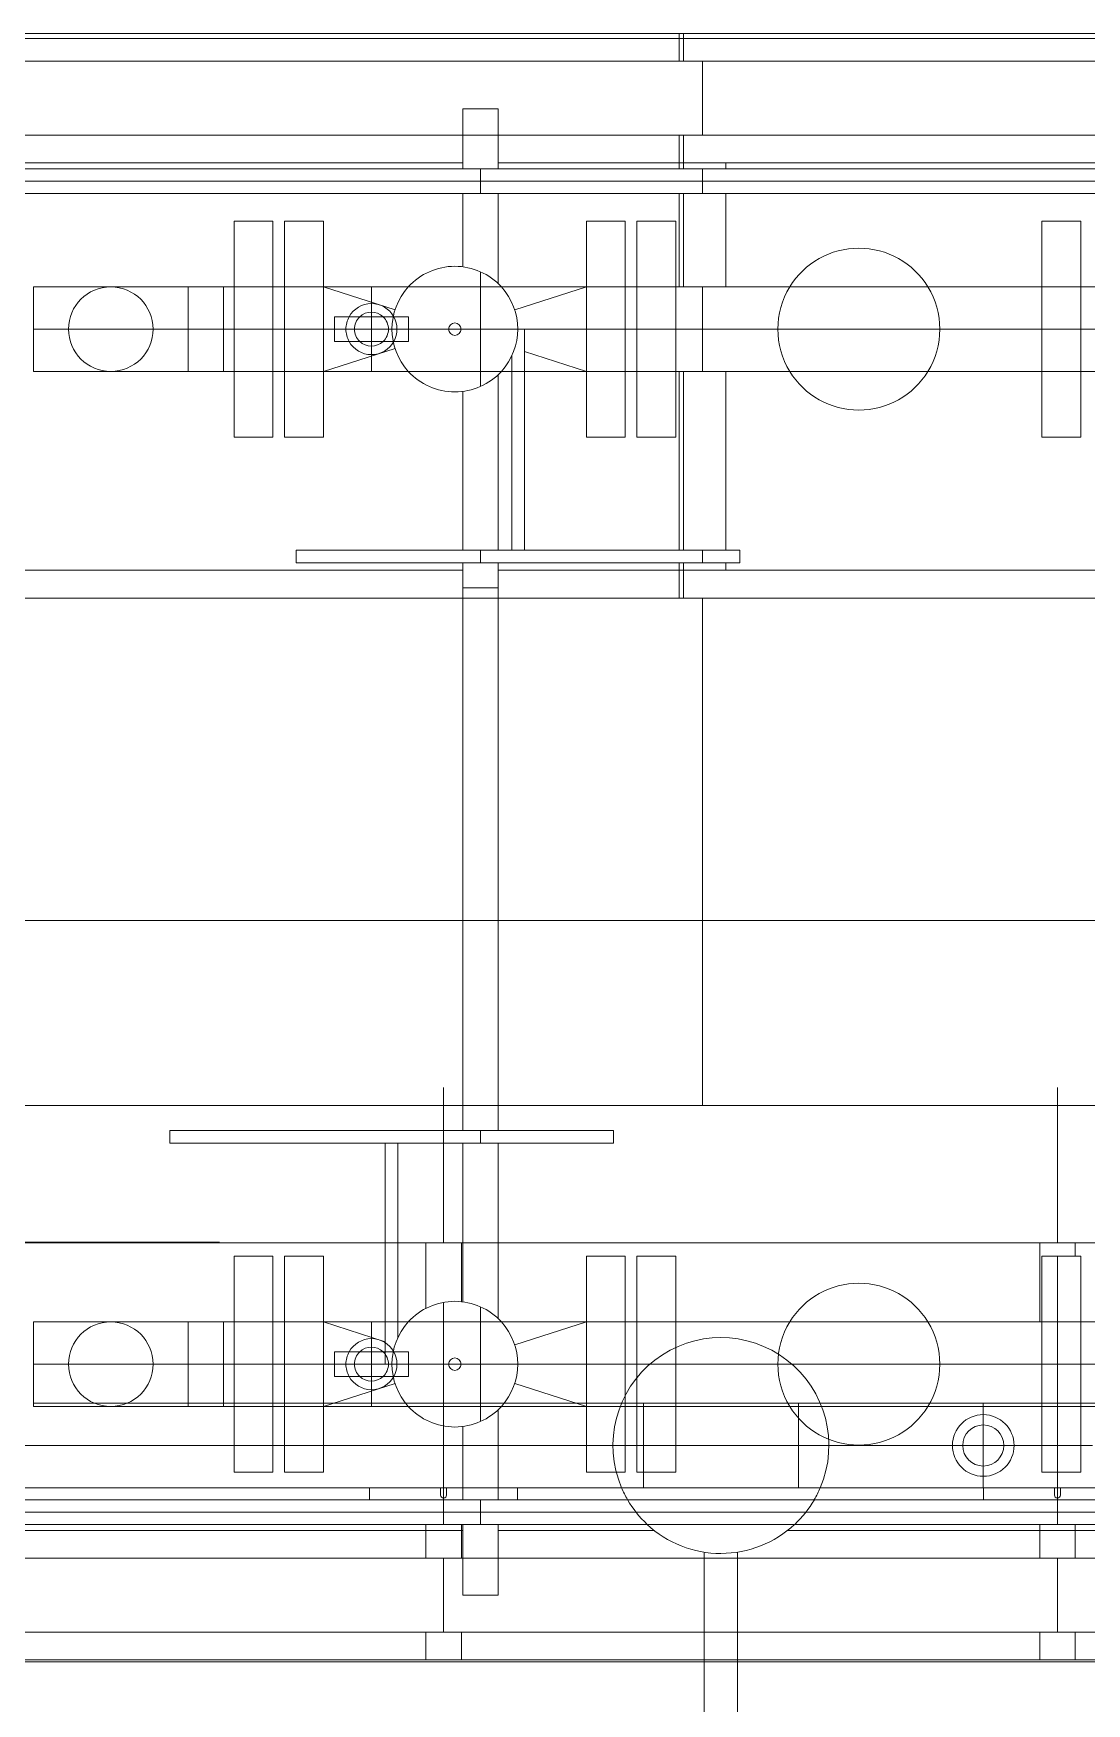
# Model space of a CAD drawing. Header units: inches. Extents: x -1128 to 651, y 96 to 845.
# Drawn here: x -1041.29 to -1040.005, y 708.76 to 710.799 of the extents above; entities that cross this region are included whole.
import ezdxf

# ---------------------------------------------------------------- set-up
doc = ezdxf.new("R2010")
doc.units = ezdxf.units.IN
doc.header["$MEASUREMENT"] = 0
doc.layers.add('EQUIPMENT LAYOUT-EMBED 1_DWG$0$DwgTemplate', color=7, linetype='Continuous')
doc.layers.add('Layout', color=6, linetype='Continuous', lineweight=18)

# ---------------------------------------------------------------- blocks, each defined once
blk = doc.blocks.new('A$C55974CAD')
at = {"lineweight": 0}
blk.add_line((34.1649, 18.9031), (34.1649, 19.394), dxfattribs=at)
at = {"layer": 'EQUIPMENT LAYOUT-EMBED 1_DWG$0$DwgTemplate', "color": 54, "lineweight": 0}
for p, q in [((33.5975, 14.0254), (33.5975, 22.3991)), ((35.7933, 22.3991), (35.7933, 14.0277))]:
    blk.add_line(p, q, dxfattribs=at)
at = {"layer": 'EQUIPMENT LAYOUT-EMBED 1_DWG$0$DwgTemplate', "color": 1, "lineweight": 0}
for p, q in [((35.8, 14), (35.8, 22.4)), ((33.6375, 14.0967), (33.6375, 22.3033)), ((35.7625, 22.3033), (35.7625, 14.0967)), ((33.6, 18.2475), (33.6, 20.723)), ((34.6, 20.7), (34.6, 16.108)), ((35.074, 19.6), (35.074, 18.574)), ((33.7375, 19.5685), (33.7375, 17.3685)), ((33.775, 18.574), (33.775, 19.5685)), ((35.625, 18.574), (35.625, 19.5685)), ((35.6625, 17.3685), (35.6625, 19.5685)), ((33.6, 18.624), (33.6375, 18.624)), ((33.6, 18.576), (33.6, 18.624)), ((33.7375, 18.624), (33.7833, 18.624)), ((34.0754, 18.624), (34.164, 18.624)), ((33.6, 18.576), (33.6375, 18.576)), ((33.6875, 18.574), (33.7833, 18.574)), ((33.6875, 18.526), (33.6875, 18.574)), ((33.7375, 18.576), (33.7833, 18.576)), ((33.8167, 18.574), (33.9157, 18.574)), ((34.0843, 18.574), (34.299, 18.574)), ((34.0845, 18.576), (34.164, 18.576)), ((34.316, 18.574), (35.084, 18.574)), ((35.101, 18.574), (35.3157, 18.574)), ((35.4843, 18.574), (35.5833, 18.574)), ((35.6167, 18.574), (35.6981, 18.574)), ((35.6981, 18.574), (35.6981, 18.526)), ((33.6875, 18.526), (33.7833, 18.526)), ((33.775, 18.315), (33.775, 18.526)), ((33.8167, 18.526), (33.9386, 18.526)), ((34.0614, 18.526), (34.299, 18.526)), ((34.316, 18.526), (35.084, 18.526)), ((35.074, 18.526), (35.074, 17.4375)), ((35.101, 18.526), (35.3386, 18.526)), ((35.4614, 18.526), (35.5833, 18.526)), ((35.6167, 18.526), (35.6981, 18.526)), ((35.625, 17.4505), (35.625, 18.526)), ((35.036, 18.2815), (35.084, 18.2815)), ((35.101, 18.2815), (35.3428, 18.2815)), ((35.4571, 18.2815), (35.5833, 18.2815)), ((35.6167, 18.2815), (35.6625, 18.2815)), ((35.7625, 18.2815), (35.8, 18.2815)), ((35.8, 18.2815), (35.8, 18.2755)), ((35.084, 18.2755), (35.036, 18.2755)), ((35.3428, 18.2755), (35.101, 18.2755)), ((35.5833, 18.2755), (35.4571, 18.2755)), ((35.6625, 18.2755), (35.6167, 18.2755)), ((35.8, 18.2755), (35.7625, 18.2755)), ((35.074, 18.2185), (35.084, 18.2185)), ((35.101, 18.2185), (35.3428, 18.2185)), ((35.4571, 18.2185), (35.5833, 18.2185)), ((35.6167, 18.2185), (35.625, 18.2185)), ((33.6, 17.5771), (33.6, 18.2025)), ((33.775, 17.5894), (33.775, 18.1349)), ((33.6, 17.746), (33.6, 17.794)), ((33.6, 17.794), (33.6375, 17.794)), ((33.7375, 17.794), (33.7833, 17.794)), ((34.0571, 17.794), (34.164, 17.794)), ((33.6, 17.746), (33.6375, 17.746)), ((33.7375, 17.746), (33.7833, 17.746)), ((34.146, 17.746), (34.164, 17.746))]:
    blk.add_line(p, q, dxfattribs=at)
at = {"layer": 'EQUIPMENT LAYOUT-EMBED 1_DWG$0$DwgTemplate', "color": 9, "lineweight": 0}
for p, q in [((34.35, 22.2133), (34.35, 16.1506)), ((33.6375, 18.6), (33.7375, 18.6)), ((33.7833, 18.6), (34.0836, 18.6)), ((34.164, 18.6), (34.374, 18.6)), ((35.05, 18.574), (35.05, 18.526)), ((33.7833, 18.55), (33.8167, 18.55)), ((33.9224, 18.55), (34.0775, 18.55)), ((34.299, 18.55), (34.316, 18.55)), ((35.084, 18.55), (35.101, 18.55)), ((35.3224, 18.55), (35.4775, 18.55)), ((35.5833, 18.55), (35.6167, 18.55)), ((33.6, 18.2025), (33.6, 18.2475)), ((34.35, 18.25), (35.036, 18.25)), ((35.084, 18.25), (35.101, 18.25)), ((35.3428, 18.25), (35.4571, 18.25)), ((35.5833, 18.25), (35.6167, 18.25)), ((35.6625, 18.25), (35.7625, 18.25)), ((33.6375, 17.77), (33.7375, 17.77)), ((33.7833, 17.77), (34.146, 17.77)), ((34.164, 17.77), (34.374, 17.77))]:
    blk.add_line(p, q, dxfattribs=at)
at = {"layer": 'EQUIPMENT LAYOUT-EMBED 1_DWG$0$DwgTemplate', "color": 7, "lineweight": 0}
for p, q in [((33.7833, 19.9119), (33.7833, 15.8381)), ((33.8, 15.8381), (33.8, 19.9119)), ((33.8167, 19.9119), (33.8167, 15.8381)), ((35.5833, 16.0001), (35.5833, 19.9119)), ((35.6, 19.9119), (35.6, 16.0001)), ((35.6167, 16.089), (35.6167, 19.9119)), ((33.8328, 19.5685), (33.8328, 18.574)), ((33.89, 18.8834), (33.89, 19.5685)), ((34, 19.1546), (33.9428, 19.1546)), ((33.9428, 19.05), (33.9428, 19.1546)), ((33.9471, 19.1546), (33.9471, 19.1546)), ((33.9471, 19.1546), (33.9471, 18.3296)), ((34, 19.1546), (34, 19.1071)), ((34, 19.1546), (34, 19.1546)), ((34.0571, 19.1546), (34, 19.1546)), ((34.0571, 19.05), (34.0571, 19.1546)), ((35.3428, 19.1546), (35.3428, 19.1546)), ((35.4, 19.1546), (35.3428, 19.1546)), ((35.3428, 19.05), (35.3428, 19.1546)), ((35.4, 19.1546), (35.4, 19.1071)), ((35.4, 19.1546), (35.4, 19.1546)), ((35.4571, 19.1546), (35.4, 19.1546)), ((35.4571, 19.1546), (35.4571, 19.1546)), ((35.4571, 19.05), (35.4571, 19.1546)), ((34, 19.1071), (34, 19.05)), ((35.4, 19.1071), (35.4, 19.05)), ((33.9428, 18.8976), (33.9428, 19.05)), ((34, 18.8976), (34, 19.05)), ((34.0571, 19.05), (34.0571, 18.8976)), ((35.3428, 18.8976), (35.3428, 19.05)), ((35.4, 18.8976), (35.4, 19.05)), ((35.4571, 19.05), (35.4571, 18.8976)), ((34.299, 18.9703), (34.299, 18.6703)), ((34.316, 18.9703), (34.299, 18.9703)), ((34.316, 18.9703), (34.316, 18.6703)), ((33.9428, 18.9453), (34, 18.9453)), ((34, 18.9453), (33.9428, 18.9453)), ((34, 18.9453), (34.0571, 18.9453)), ((34.0571, 18.9453), (34, 18.9453)), ((35.3428, 18.9453), (35.4, 18.9453)), ((35.4, 18.9453), (35.3428, 18.9453)), ((35.4, 18.9453), (35.4571, 18.9453)), ((35.4571, 18.9453), (35.4, 18.9453)), ((33.9428, 18.8976), (34.0571, 18.8976)), ((34.0571, 18.8976), (33.9428, 18.8976)), ((33.9428, 18.8976), (33.9428, 18.6976)), ((34, 18.8976), (34, 18.8976)), ((34, 18.8976), (34, 18.8976)), ((34, 18.7476), (34, 18.8976)), ((34.0571, 18.8976), (34.0571, 18.6976)), ((35.3428, 18.8976), (35.4571, 18.8976)), ((35.4571, 18.8976), (35.3428, 18.8976)), ((35.3428, 18.8976), (35.3428, 18.6976)), ((35.4, 18.8976), (35.4, 18.8976)), ((35.4, 18.8976), (35.4, 18.8976)), ((35.4, 18.7476), (35.4, 18.8976)), ((35.4571, 18.8976), (35.4571, 18.6976)), ((33.8539, 18.8834), (33.9428, 18.8834)), ((33.8539, 18.8834), (33.8539, 18.831)), ((33.89, 18.831), (33.89, 18.8834)), ((33.9428, 18.8834), (34, 18.8834)), ((34, 18.8834), (34.0571, 18.8834)), ((34.0571, 18.8834), (34.146, 18.8834)), ((34.146, 18.8834), (34.146, 18.831)), ((35.2539, 18.8834), (35.3428, 18.8834)), ((35.2539, 18.8834), (35.2539, 18.831)), ((35.3428, 18.8834), (35.4, 18.8834)), ((35.4, 18.8834), (35.4571, 18.8834)), ((35.4571, 18.8834), (35.546, 18.8834)), ((35.546, 18.8834), (35.546, 18.831)), ((33.8539, 18.831), (33.9428, 18.831)), ((33.89, 18.815), (33.89, 18.831)), ((33.9428, 18.831), (34, 18.831)), ((34, 18.831), (34.0571, 18.831)), ((34.0571, 18.831), (34.146, 18.831)), ((35.2539, 18.831), (35.3428, 18.831)), ((35.3428, 18.831), (35.4, 18.831)), ((35.4, 18.831), (35.4571, 18.831)), ((35.4571, 18.831), (35.546, 18.831)), ((33.9428, 18.815), (33.8539, 18.815)), ((33.8539, 18.7626), (33.8539, 18.815)), ((33.89, 18.7626), (33.89, 18.815)), ((34, 18.815), (33.9428, 18.815)), ((34.0571, 18.815), (34, 18.815)), ((34.146, 18.815), (34.0571, 18.815)), ((34.146, 18.7626), (34.146, 18.815)), ((35.084, 18.4993), (35.084, 18.7993)), ((35.084, 18.7993), (35.101, 18.7993)), ((35.101, 18.4993), (35.101, 18.7993)), ((35.3428, 18.815), (35.2539, 18.815)), ((35.2539, 18.7626), (35.2539, 18.815)), ((35.4, 18.815), (35.3428, 18.815)), ((35.4571, 18.815), (35.4, 18.815)), ((35.546, 18.815), (35.4571, 18.815)), ((35.546, 18.7626), (35.546, 18.815)), ((33.9428, 18.7626), (33.8539, 18.7626)), ((33.89, 18.574), (33.89, 18.7626)), ((34, 18.7626), (33.9428, 18.7626)), ((34.0571, 18.7626), (33.9428, 18.7626)), ((33.974, 18.6657), (33.9428, 18.7626)), ((34.0571, 18.7626), (34, 18.7626)), ((34.0302, 18.6788), (34.0571, 18.7626)), ((34.146, 18.7626), (34.0571, 18.7626)), ((35.3428, 18.7626), (35.2539, 18.7626)), ((35.4571, 18.7626), (35.3428, 18.7626)), ((35.4, 18.7626), (35.3428, 18.7626)), ((35.374, 18.6657), (35.3428, 18.7626)), ((35.4571, 18.7626), (35.4, 18.7626)), ((35.426, 18.6657), (35.4571, 18.7626)), ((35.546, 18.7626), (35.4571, 18.7626)), ((34, 18.6976), (34, 18.7476)), ((35.4, 18.6976), (35.4, 18.7476)), ((34.0571, 18.6976), (33.9428, 18.6976)), ((33.9428, 18.6976), (33.9428, 16.3046)), ((34, 18.6976), (34, 18.6976)), ((34, 18.6976), (34, 18.6976)), ((34, 18.6476), (34, 18.6976)), ((34.0571, 18.6976), (34.0571, 16.3046)), ((35.4571, 18.6976), (35.3428, 18.6976)), ((35.3428, 18.6976), (35.3428, 16.3046)), ((35.4, 18.6976), (35.4, 18.6976)), ((35.4, 18.6976), (35.4, 18.6976)), ((35.4, 18.6476), (35.4, 18.6976)), ((35.4571, 18.6976), (35.4571, 16.3046)), ((34.0571, 18.6788), (34, 18.6788)), ((34.0571, 18.6618), (34.036, 18.6618)), ((34.299, 18.6788), (34.0571, 18.6788)), ((34.299, 18.6618), (34.0571, 18.6618)), ((34.164, 18.6618), (34.164, 18.6788)), ((34.299, 18.6703), (34.299, 18.3703)), ((34.316, 18.6703), (34.316, 18.3703)), ((34, 16.3046), (34, 18.6476)), ((35.4, 16.3046), (35.4, 18.6476)), ((33.8328, 18.574), (33.8328, 18.526)), ((33.89, 18.526), (33.89, 18.574)), ((34.164, 18.526), (34.164, 18.574)), ((35.036, 18.526), (35.036, 18.574)), ((33.8328, 18.526), (33.8328, 18.3296)), ((33.89, 18.4069), (33.89, 18.526)), ((33.974, 18.5038), (33.9428, 18.4069)), ((34.026, 18.5038), (34.0571, 18.4069)), ((35.101, 18.5078), (35.3428, 18.5078)), ((35.3428, 18.5078), (35.364, 18.5078)), ((35.426, 18.5038), (35.4571, 18.4069)), ((35.084, 18.1993), (35.084, 18.4993)), ((35.101, 18.1993), (35.101, 18.4993)), ((35.101, 18.4908), (35.3428, 18.4908)), ((35.3698, 18.4908), (35.3428, 18.4069)), ((35.3428, 18.4908), (35.4, 18.4908)), ((33.8539, 18.4069), (33.9428, 18.4069)), ((33.8539, 18.4069), (33.8539, 18.3545)), ((33.89, 18.3545), (33.89, 18.4069)), ((33.9428, 18.4069), (34, 18.4069)), ((33.9428, 18.4069), (34, 18.4069)), ((34, 18.4069), (34.0571, 18.4069)), ((34, 18.4069), (34.0571, 18.4069)), ((34.0571, 18.4069), (34.146, 18.4069)), ((34.146, 18.4069), (34.146, 18.3545)), ((35.2539, 18.4069), (35.3428, 18.4069)), ((35.2539, 18.4069), (35.2539, 18.3545)), ((35.3428, 18.4069), (35.4, 18.4069)), ((35.3428, 18.4069), (35.4, 18.4069)), ((35.4, 18.4069), (35.4571, 18.4069)), ((35.4, 18.4069), (35.4571, 18.4069)), ((35.4571, 18.4069), (35.546, 18.4069)), ((35.546, 18.4069), (35.546, 18.3545)), ((34.316, 18.3703), (34.299, 18.3703)), ((33.8539, 18.3545), (33.9428, 18.3545)), ((33.89, 18.3385), (33.89, 18.3545)), ((33.9428, 18.3545), (34, 18.3545)), ((34, 18.3545), (34.0571, 18.3545)), ((34.0571, 18.3545), (34.146, 18.3545)), ((35.2539, 18.3545), (35.3428, 18.3545)), ((35.3428, 18.3545), (35.4, 18.3545)), ((35.4, 18.3545), (35.4571, 18.3545)), ((35.4571, 18.3545), (35.546, 18.3545)), ((33.8539, 18.3296), (33.8328, 18.3296)), ((33.8328, 18.3296), (33.8539, 18.3296)), ((33.8328, 18.3296), (33.8328, 18.1203)), ((33.9428, 18.3385), (33.8539, 18.3385)), ((33.8539, 18.2861), (33.8539, 18.3385)), ((33.89, 18.3296), (33.8539, 18.3296)), ((33.8539, 18.3296), (33.9471, 18.3296)), ((33.89, 18.3296), (33.89, 18.3385)), ((33.9471, 18.3296), (33.89, 18.3296)), ((33.89, 18.3296), (33.89, 18.3296)), ((33.89, 18.3296), (33.89, 18.3296)), ((33.89, 18.2861), (33.89, 18.3296)), ((34, 18.3385), (33.9428, 18.3385)), ((33.9471, 18.3296), (33.9471, 18.1203)), ((34.0571, 18.3385), (34, 18.3385)), ((34.146, 18.3385), (34.0571, 18.3385)), ((34.146, 18.2861), (34.146, 18.3385)), ((35.3428, 18.3385), (35.2539, 18.3385)), ((35.2539, 18.2861), (35.2539, 18.3385)), ((35.4, 18.3385), (35.3428, 18.3385)), ((35.4571, 18.3385), (35.4, 18.3385)), ((35.546, 18.3385), (35.4571, 18.3385)), ((35.546, 18.2861), (35.546, 18.3385)), ((33.9428, 18.2861), (33.8539, 18.2861)), ((33.89, 18.1203), (33.89, 18.2861)), ((34, 18.2861), (33.9428, 18.2861)), ((34.0571, 18.2861), (34, 18.2861)), ((34.146, 18.2861), (34.0571, 18.2861)), ((35.3428, 18.2861), (35.2539, 18.2861)), ((35.4, 18.2861), (35.3428, 18.2861)), ((35.4571, 18.2861), (35.4, 18.2861)), ((35.546, 18.2861), (35.4571, 18.2861)), ((33.233, 18.2475), (33.6375, 18.2475)), ((33.6375, 18.2475), (33.7375, 18.2475)), ((33.7375, 18.2475), (33.7457, 18.2475)), ((33.233, 18.2025), (33.6375, 18.2025)), ((33.6375, 18.2025), (33.7375, 18.2025)), ((33.7375, 18.2025), (33.7457, 18.2025)), ((35.084, 18.1993), (35.101, 18.1993)), ((33.89, 18.1203), (33.8328, 18.1203)), ((33.8328, 18.1203), (33.8328, 17.6639)), ((33.8328, 18.1203), (33.9272, 18.1203)), ((33.89, 17.7909), (33.89, 18.1203)), ((33.9272, 18.1203), (33.89, 18.1203)), ((33.89, 18.1203), (33.89, 18.1203)), ((33.9471, 18.1203), (33.9272, 18.1203)), ((33.9272, 18.1203), (33.9471, 18.1203)), ((33.9471, 18.1203), (33.9471, 17.6639)), ((33.8328, 17.8703), (33.9471, 17.8703)), ((33.8539, 17.7909), (33.9428, 17.7909)), ((33.8539, 17.7909), (33.8539, 17.7385)), ((33.89, 17.7385), (33.89, 17.7909)), ((33.9428, 17.7909), (34, 17.7909)), ((34, 17.7909), (34.0571, 17.7909)), ((34.0571, 17.7909), (34.146, 17.7909)), ((34.146, 17.7909), (34.146, 17.7385)), ((35.2539, 17.7909), (35.3428, 17.7909)), ((35.2539, 17.7909), (35.2539, 17.7385)), ((35.3428, 17.7909), (35.4, 17.7909)), ((35.4, 17.7909), (35.4571, 17.7909)), ((35.4571, 17.7909), (35.546, 17.7909)), ((35.546, 17.7909), (35.546, 17.7385)), ((33.8539, 17.7385), (33.9428, 17.7385)), ((33.89, 17.7225), (33.89, 17.7385)), ((33.9428, 17.7385), (34, 17.7385)), ((34, 17.7385), (34.0571, 17.7385)), ((34.0571, 17.7385), (34.146, 17.7385)), ((35.2539, 17.7385), (35.3428, 17.7385)), ((35.3428, 17.7385), (35.4, 17.7385)), ((35.4, 17.7385), (35.4571, 17.7385)), ((35.4571, 17.7385), (35.546, 17.7385))]:
    blk.add_line(p, q, dxfattribs=at)
at = {"layer": 'EQUIPMENT LAYOUT-EMBED 1_DWG$0$DwgTemplate', "color": 5, "lineweight": 0}
for p, q in [((34.164, 18.6788), (34.164, 19.6)), ((35.036, 18.574), (35.036, 19.6)), ((33.9833, 18.7476), (33.9833, 18.6976)), ((34.0166, 18.7476), (33.9833, 18.7476)), ((34.0166, 18.7476), (34.0166, 18.6976)), ((35.3833, 18.7476), (35.3833, 18.6976)), ((35.4166, 18.7476), (35.3833, 18.7476)), ((35.4166, 18.7476), (35.4166, 18.6976)), ((33.9833, 18.6976), (33.9833, 18.6476)), ((34.0166, 18.6976), (34.0166, 18.6476)), ((35.3833, 18.6976), (35.3833, 18.6476)), ((35.4166, 18.6976), (35.4166, 18.6476)), ((34.164, 18.574), (34.164, 18.6618)), ((34.0166, 18.6476), (33.9833, 18.6476)), ((35.4166, 18.6476), (35.3833, 18.6476)), ((34.164, 17.4375), (34.164, 18.526)), ((35.036, 17.4375), (35.036, 18.526))]:
    blk.add_line(p, q, dxfattribs=at)
at = {"layer": 'EQUIPMENT LAYOUT-EMBED 1_DWG$0$DwgTemplate', "color": 3, "lineweight": 0}
for p, q in [((33.8167, 18.7), (33.8328, 18.7)), ((33.823, 18.604), (33.8328, 18.604)), ((33.8328, 18.596), (33.823, 18.596)), ((33.8167, 18.5), (33.8328, 18.5)), ((33.8167, 17.87), (33.8328, 17.87)), ((33.823, 17.774), (33.8328, 17.774)), ((33.8328, 17.766), (33.823, 17.766))]:
    blk.add_line(p, q, dxfattribs=at)
at = {"layer": 'EQUIPMENT LAYOUT-EMBED 1_DWG$0$DwgTemplate', "color": 7, "lineweight": 0}
for centre, radius in [((34, 18.5848), 0.0085), ((35.4, 18.5848), 0.0085), ((33.89, 17.8703), 0.0417), ((33.89, 17.8703), 0.0278)]:
    blk.add_circle(centre, radius, dxfattribs=at)
for centre, radius, start, end in [((34, 19.05), 0.0572, 0, 180), ((34, 19.05), 0.0572, 0, 180), ((35.4, 19.05), 0.0572, 0, 180), ((35.4, 19.05), 0.0572, 0, 180), ((34, 19.05), 0.0572, 180, 270), ((34, 19.05), 0.0571, 270, 0), ((35.4, 19.05), 0.0572, 180, 270), ((35.4, 19.05), 0.0571, 270, 0), ((34, 18.6976), 0.0345, 90, 118.8738), ((34, 18.6976), 0.0345, 61.1262, 90), ((35.4, 18.6976), 0.0345, 90, 118.8738), ((35.4, 18.6976), 0.0345, 61.1262, 90), ((34, 18.6976), 0.0345, 118.8738, 241.1262), ((34, 18.6976), 0.023, 136.4125, 223.5875), ((34, 18.6976), 0.023, 90, 136.4125), ((34, 18.6976), 0.023, 43.5875, 90), ((34, 18.6976), 0.0345, 298.8738, 61.1262), ((34, 18.6976), 0.023, 316.4125, 43.5875), ((35.4, 18.6976), 0.0345, 118.8738, 241.1262), ((35.4, 18.6976), 0.023, 136.4125, 223.5875), ((35.4, 18.6976), 0.023, 90, 136.4125), ((35.4, 18.6976), 0.023, 43.5875, 90), ((35.4, 18.6976), 0.0345, 298.8738, 61.1262), ((35.4, 18.6976), 0.023, 316.4125, 43.5875), ((34, 18.5848), 0.085, 47.7511, 132.2489), ((34, 18.6976), 0.023, 223.5875, 316.4125), ((34, 18.6976), 0.0345, 241.1262, 298.8738), ((35.4, 18.5848), 0.085, 47.7511, 132.2489), ((35.4, 18.6976), 0.023, 223.5875, 316.4125), ((35.4, 18.6976), 0.0345, 241.1262, 298.8738), ((34, 18.5848), 0.085, 132.2489, 227.7511), ((34, 18.5848), 0.085, 0, 47.7511), ((35.4, 18.5848), 0.085, 132.2489, 180), ((35.4, 18.5848), 0.085, 312.2489, 47.7511), ((34, 18.5848), 0.085, 312.2489, 0), ((35.4, 18.5848), 0.085, 180, 227.7511), ((34, 18.5848), 0.085, 227.7511, 312.2489), ((35.4, 18.5848), 0.085, 227.7511, 312.2489), ((33.89, 18.225), 0.146, 246.9643, 113.0357), ((33.89, 18.225), 0.146, 120.1244, 136.9346), ((33.89, 18.225), 0.146, 113.0357, 120.1244), ((33.89, 18.225), 0.1461, 136.9346, 180), ((33.89, 18.225), 0.146, 180, 223.0654), ((34, 18.0385), 0.1095, 58.539, 121.461), ((35.4, 18.0385), 0.1095, 58.539, 121.461), ((33.89, 18.225), 0.1461, 223.0654, 239.8756), ((34, 18.0385), 0.1095, 121.461, 238.539), ((34, 18.0385), 0.1095, 301.461, 58.539), ((35.4, 18.0385), 0.1095, 121.461, 238.539), ((35.4, 18.0385), 0.1095, 301.461, 58.539), ((33.89, 18.225), 0.146, 239.8756, 246.9643), ((34, 18.0385), 0.1095, 238.539, 270), ((34, 18.0385), 0.1095, 270, 301.461), ((35.4, 18.0385), 0.1095, 238.539, 270), ((35.4, 18.0385), 0.1095, 270, 301.461)]:
    blk.add_arc(centre, radius, start, end, dxfattribs=at)
at = {"layer": 'EQUIPMENT LAYOUT-EMBED 1_DWG$0$DwgTemplate', "color": 3, "lineweight": 0}
for centre in [(33.823, 18.6), (33.823, 17.77)]:
    blk.add_arc(centre, 0.004, 90, 270, dxfattribs=at)

msp = doc.modelspace()

# ---------------------------------------------------------------- block references
at = {"layer": 'Layout', "xscale": 0.9025, "yscale": 0.9025, "zscale": 0.9025, "rotation": 90}
msp.add_blockref('A$C55974CAD', (-1024.0033, 678.4893), dxfattribs=at)

doc.saveas('drawing.dxf')
